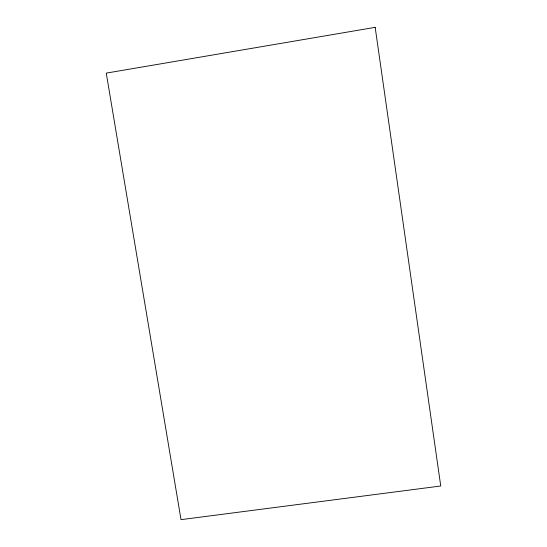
<?xml version="1.0" encoding="UTF-8"?>
<svg xmlns="http://www.w3.org/2000/svg" width="547" height="547" viewBox="0 0 547 547"><rect width="100%" height="100%" fill="white"/><g stroke="black" fill="none" stroke-linecap="round" stroke-linejoin="round"><path stroke-width="0.82" d="M375.167 27.35L106.255 73.113L181.016 519.65L440.745 486.009L375.167 27.35"/></g></svg>
